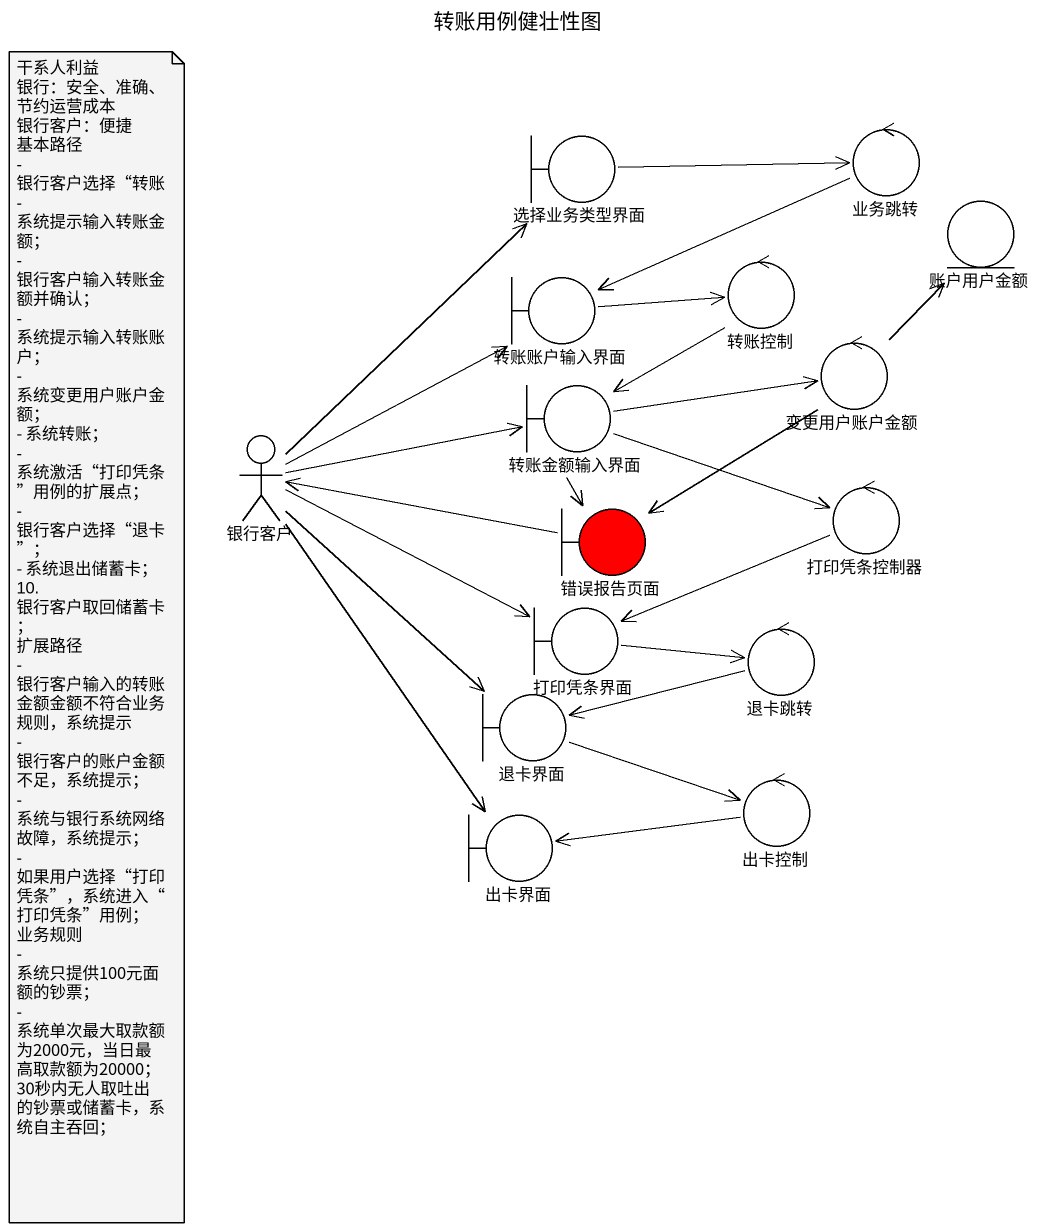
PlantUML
@startuml
title 转账用例健壮性图
boundary 选择业务类型界面
control 业务跳转
entity 账户用户金额
boundary 转账账户输入界面
control 转账控制
control 变更用户账户金额
actor 银行客户
boundary 转账金额输入界面
boundary 错误报告页面 #FF0000
control 打印凭条控制器
boundary 打印凭条界面
control 退卡跳转
boundary 退卡界面
control 出卡控制
boundary 出卡界面
选择业务类型界面 -right-> 业务跳转
业务跳转 -left-> 转账账户输入界面
转账账户输入界面 -right-> 转账控制
转账控制 --> 转账金额输入界面
变更用户账户金额 -up-> 账户用户金额
变更用户账户金额 --> 错误报告页面
银行客户 -up-> 选择业务类型界面
银行客户 -up-> 转账账户输入界面
银行客户 -right-> 转账金额输入界面
银行客户 <-right- 错误报告页面
银行客户 -right-> 打印凭条界面
银行客户 --> 退卡界面
银行客户 --> 出卡界面
转账金额输入界面 -right-> 变更用户账户金额
转账金额输入界面 --> 错误报告页面
转账金额输入界面 -right-> 打印凭条控制器
打印凭条控制器 -left-> 打印凭条界面
打印凭条界面 -right-> 退卡跳转
退卡跳转 -left-> 退卡界面
退卡界面 -right-> 出卡控制
出卡控制 -left-> 出卡界面
note as N1
  干系人利益
  银行：安全、准确、节约运营成本
  银行客户：便捷
  基本路径
  - 银行客户选择“转账
  - 系统提示输入转账金额；
  - 银行客户输入转账金额并确认；
  - 系统提示输入转账账户；
  - 系统变更用户账户金额；
  - 系统转账；
  - 系统激活“打印凭条”用例的扩展点；
  - 银行客户选择“退卡”；
  - 系统退出储蓄卡；
  10. 银行客户取回储蓄卡；
  扩展路径
  - 银行客户输入的转账金额金额不符合业务规则，系统提示
  - 银行客户的账户金额不足，系统提示；
  - 系统与银行系统网络故障，系统提示；
  - 如果用户选择“打印凭条”，系统进入“打印凭条”用例；
  业务规则
  - 系统只提供100元面额的钞票；
  - 系统单次最大取款额为2000元，当日最高取款额为20000；
  30秒内无人取吐出的钞票或储蓄卡，系统自主吞回；
end note
@enduml
